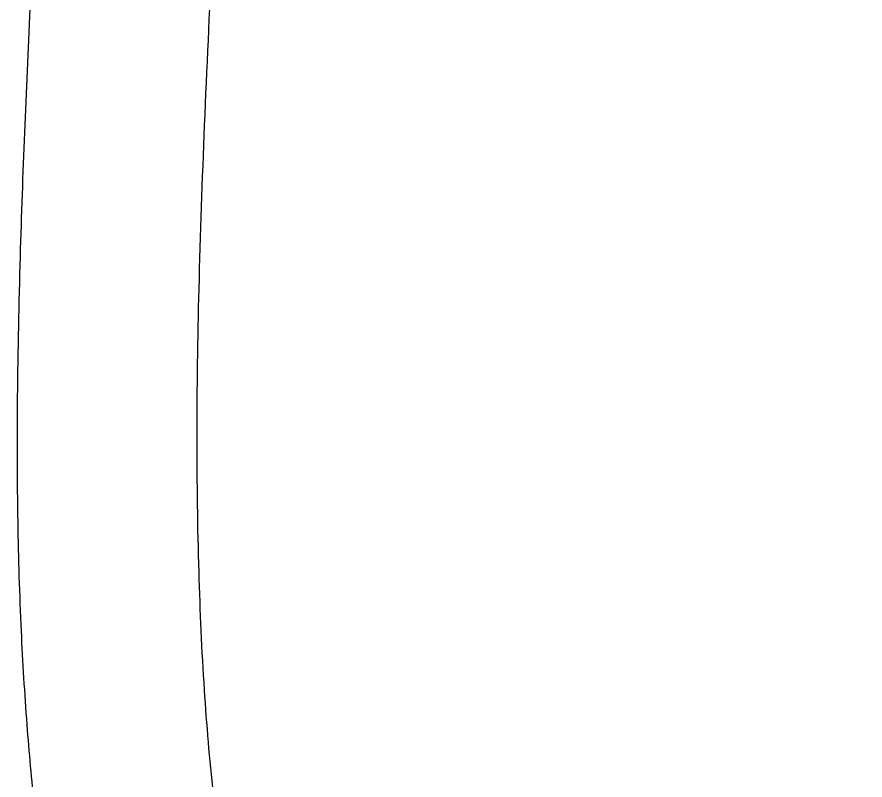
# Model space of a CAD drawing. Header units: millimetres. Extents: x 0 to 279, y 0 to 216.
# Drawn here: x 82.49 to 90.56, y 150.7 to 157.96 of the extents above; entities that cross this region are included whole.
import ezdxf

# ---------------------------------------------------------------- set-up
doc = ezdxf.new("R2010")
doc.units = ezdxf.units.MM

msp = doc.modelspace()

# ---------------------------------------------------------------- linework, layer by layer
at = {"color": 7, "linetype": 'Continuous', "lineweight": 25}
for points, knots in [([(92.5638, 143.2626), (92.2197, 143.2432), (91.5847, 143.2073), (90.702, 143.2383), (89.9594, 143.3185), (89.3372, 143.4358), (88.7345, 143.5979), (88.1767, 143.8048), (87.6863, 144.0496), (87.2539, 144.3146), (86.8024, 144.6536), (86.2923, 145.1508), (85.8069, 145.7845), (85.3493, 146.5916), (84.9735, 147.5202), (84.6894, 148.5269), (84.4885, 149.5412), (84.3532, 150.5468), (84.2636, 151.6044), (84.2141, 152.7327), (84.1964, 154.0072), (84.2182, 155.4243), (84.2728, 156.9541), (84.3506, 158.6059), (84.4349, 160.332), (84.5015, 162.1045), (84.5266, 163.8512), (84.4669, 165.5339), (84.3857, 166.6564), (84.2898, 167.1937), (84.2865, 167.2121)], [0, 0, 0, 0, 0.03633, 0.067005, 0.092936, 0.114891, 0.133509, 0.158426, 0.177113, 0.19073, 0.211307, 0.235689, 0.264211, 0.293187, 0.3305, 0.366123, 0.39946, 0.435487, 0.469088, 0.507159, 0.550166, 0.598131, 0.650759, 0.705269, 0.765714, 0.825948, 0.885285, 0.943142, 0.998053, 1, 1, 1, 1]), ([(82.5821, 167.082), (82.59, 167.0385), (82.6568, 166.6695), (82.728, 165.9036), (82.8152, 164.475), (82.812, 162.6169), (82.7285, 160.3666), (82.6091, 158.0412), (82.5218, 156.0254), (82.488, 154.3975), (82.4903, 153.2096), (82.5205, 152.1702), (82.5763, 151.2639), (82.6496, 150.4564), (82.7447, 149.6885), (82.8797, 148.8589), (83.0688, 147.9903), (83.3374, 147.061), (83.6959, 146.1143), (84.1763, 145.171), (84.7179, 144.3825), (85.2369, 143.792), (85.6872, 143.3693), (86.096, 143.045), (86.4756, 142.785), (86.8695, 142.5498), (87.3521, 142.3037), (87.9825, 142.0436), (88.6634, 141.8365), (89.3627, 141.6844), (90.0484, 141.5816), (90.8334, 141.5174), (91.7294, 141.4997), (92.3628, 141.5375), (92.7, 141.5576)], [0, 0, 0, 0, 0.004234, 0.035945, 0.072726, 0.13897, 0.209381, 0.282358, 0.355381, 0.396791, 0.433588, 0.465755, 0.493381, 0.517845, 0.541061, 0.565271, 0.595975, 0.623696, 0.655278, 0.690246, 0.722389, 0.74473, 0.764141, 0.780606, 0.79406, 0.807718, 0.824108, 0.845544, 0.87263, 0.891983, 0.913996, 0.939026, 0.967516, 1, 1, 1, 1])]:
    msp.add_open_spline(points, degree=3, knots=knots, dxfattribs=at)

doc.saveas('drawing.dxf')
